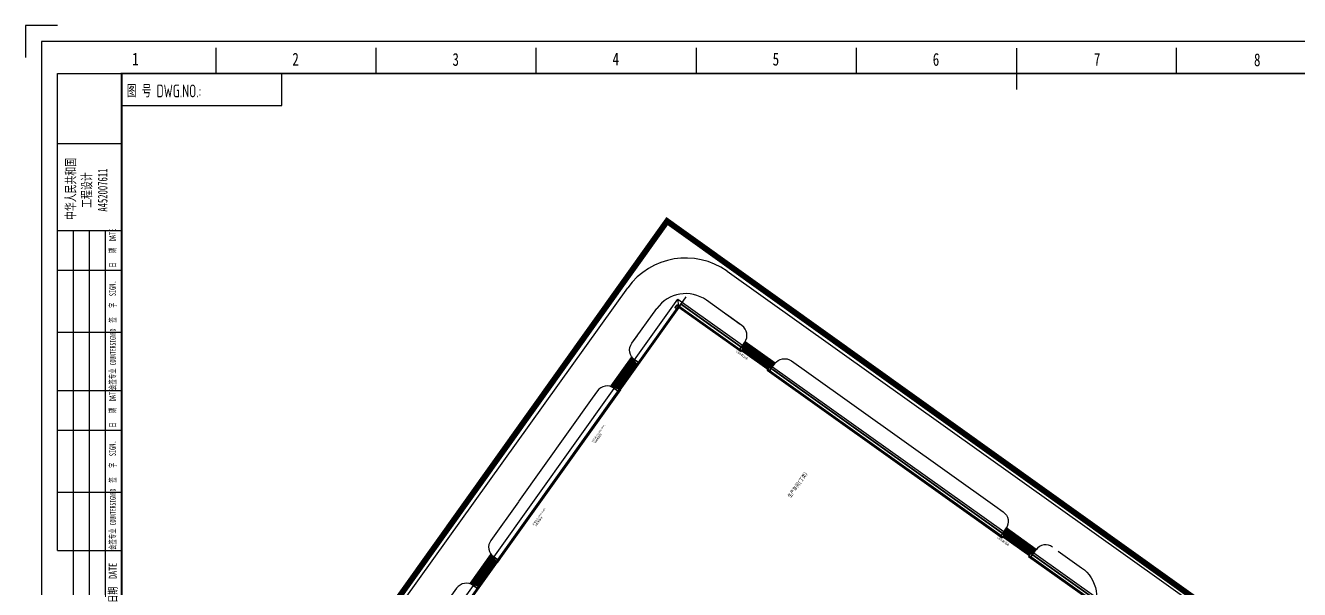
# Model space of a CAD drawing. Header units: inches. Extents: x 586089 to 586414, y 3136162 to 3136934.
# Drawn here: x 586088.8 to 586303.3, y 3136838.9 to 3136933.9 of the extents above; entities that cross this region are included whole.
import ezdxf

# ---------------------------------------------------------------- set-up
doc = ezdxf.new("R2010")
doc.units = ezdxf.units.IN
doc.header["$MEASUREMENT"] = 0
doc.linetypes.add('DASHDOT2', pattern=[0.5, 0.25, -0.125, 0, -0.125])
doc.linetypes.add('DOTE', pattern=[2.42, 2, -0.2, 0.02, -0.2])
for name, color, linetype in [('001-墙体', 30, 'Continuous'), ('001-文字', 11, 'Continuous'), ('00工业用地边界', 7, 'Continuous'), ('DOTE', 1, 'DOTE'), ('PUB_TEXT', 7, 'Continuous'), ('STAIR', 2, 'Continuous'), ('WINDOW', 4, 'Continuous'), ('WINDOW_TEXT', 7, 'Continuous'), ('墙线', 2, 'Continuous'), ('电气文字', 7, 'Continuous')]:
    doc.layers.add(name, color=color, linetype=linetype)
doc.styles.add('_TCH_WINDOW', font='SIMPLEX', dxfattribs={"height": 3.5, "bigfont": 'GBCBIG'})
doc.styles.get("Standard").update_dxf_attribs({"font": ''})
doc.styles.add('图框字体', font='simhei.ttf')
doc.styles.add('宋体', font='')
doc.styles.add('电气', font='gbenor.shx', dxfattribs={"bigfont": 'gbcbig.shx'})
doc.styles.get('Standard').set_extended_font_data('SimSun')
doc.styles.get('宋体').set_extended_font_data('SimSun')

# ---------------------------------------------------------------- blocks, each defined once
blk = doc.blocks.new('会签栏')
at = {"color": 0}
for p, q in [((-20.02, -149.07), (-20.02, 0)), ((-20.02, 0), (0, 0)), ((0, -221.07), (0, 0)), ((-20.02, -21.88), (0, -21.88)), ((-20.02, -49.09), (0, -49.09)), ((-15.02, -221.07), (-15.02, -49.09)), ((-10.01, -221.07), (-10.01, -49.09)), ((-5.01, -221.07), (-5.01, -49.09)), ((-20.02, -61.41), (0, -61.41)), ((-20.02, -80.86), (0, -80.86)), ((-20.02, -99.08), (0, -99.08)), ((-20.02, -111.4), (0, -111.4)), ((-20.02, -130.84), (0, -130.84)), ((-20.02, -149.07), (0, -149.07)), ((-15.02, -167.04), (0, -167.04)), ((-15.02, -185.07), (0, -185.07)), ((-15.02, -203.04), (0, -203.04)), ((0, -221.07), (-15.02, -221.07))]:
    blk.add_line(p, q, dxfattribs=at)
at = {"attachment_point": 1, "rotation": 90, "style": '图框字体'}
for s, insert, char_height, width in [('{\\fFangSong|b0|i0|c134|p49;\\W2.8371; \\W0.66;中华人民共和国\\P{\\W3.37845; }  工程设计\\P{\\W1.47314; }    A452007611}', (-17.41, -51.56), 3, 31.7979), ('{\\fFangSong|b0|i0|c134|p49;\\W0.6;日   期  DATE}', (-3.8, -60.69), 2, 13.4573), ('{\\fFangSong|b0|i0|c134|p49;\\W0.6;签   字  SIGN.}', (-3.8, -77.83), 2, 13.4573), ('{\\fFangSong|b0|i0|c134|p49;\\W0.6;会签专业 \\H0.9x;COUNTERSIGNED}', (-3.8, -98.86), 2, 18.2246), ('{\\fFangSong|b0|i0|c134|p49;\\W0.6;日   期  DATE}', (-3.8, -110.68), 2, 13.4573), ('{\\fFangSong|b0|i0|c134|p49;\\W0.6;签   字  SIGN.}', (-3.8, -127.82), 2, 13.4573), ('{\\fFangSong|b0|i0|c134|p49;\\W0.6;会签专业 \\H0.9x;COUNTERSIGNED}', (-3.8, -148.85), 2, 18.2246), ('{\\fFangSong|b0|i0|c134|p49;\\W0.7;日期  DATE}', (-3.98, -165.29), 2.5, 16.8773), ('{\\fFangSong|b0|i0|c134|p49;\\W0.7;签字  SIGN}', (-3.98, -183.32), 2.5, 16.8773), ('{\\fFangSong|b0|i0|c134|p49;\\W0.7;姓名  NAME}', (-3.98, -201.29), 2.5, 16.8773), ('{\\fFangSong|b0|i0|c134|p49;\\W0.7;项目负责人}', (-13.99, -219.32), 2.5, 16.8773), ('{\\fFangSong|b0|i0|c134|p49;\\W0.7;专业负责人}', (-8.98, -219.32), 2.5, 16.8773), ('{\\fFangSong|b0|i0|c134|p49;\\W0.7;职责  DUTY}', (-3.98, -219.32), 2.5, 16.8773)]:
    blk.add_mtext(s, dxfattribs=dict(at, insert=insert, char_height=char_height, width=width))
blk = doc.blocks.new('图号栏')
at = {"color": 0}
blk.add_lwpolyline([(0, -10), (50, -10), (50, 0), (0, 0)], close=True, dxfattribs=at)
at = {"layer": '电气文字', "style": '电气', "width": 0.75}
blk.add_text('图 号 DWG.NO.: ', height=4, dxfattribs=at).set_placement((1.69, -7.45))
blk = doc.blocks.new('A2-H')
at = {"color": 0}
for p, q in [((54.5, 410), (54.5, 418)), ((104.5, 410), (104.5, 418)), ((154.5, 410), (154.5, 418)), ((204.5, 410), (204.5, 418)), ((254.5, 410), (254.5, 418)), ((354.5, 410), (354.5, 418))]:
    blk.add_line(p, q, dxfattribs=at)
blk.add_lwpolyline([(5, 425), (-5, 425), (-5, 415)], dxfattribs=at)
blk.add_lwpolyline([(0, 0), (594, 0), (594, 420), (0, 420)], close=True, dxfattribs=at)
at = {"color": 0, "const_width": 0.4}
blk.add_lwpolyline([(304.5, 405), (304.5, 418)], dxfattribs=at)
at = {"color": 0, "const_width": 0.6}
blk.add_lwpolyline([(25, 10), (584, 10), (584, 410), (25, 410)], close=True, dxfattribs=at)
at = {"color": 0}
for name in ['会签栏', '图号栏']:
    blk.add_blockref(name, (25, 410), dxfattribs=at)
at = {"style": '图框字体', "width": 0.75}
for s, p in [('1', (28.32, 412.51)), ('2', (78.32, 412.47)), ('3', (128.32, 412.4)), ('4', (178.32, 412.51)), ('5', (228.32, 412.49)), ('6', (278.32, 412.42)), ('7', (328.64, 412.42)), ('8', (378.64, 412.29))]:
    blk.add_text(s, height=4, dxfattribs=at).set_placement(p)
blk = doc.blocks.new('dsgdg')
at = {"layer": 'STAIR'}
for points in [[(230968, 24953), (230968, 24903), (231108, 24903), (231108, 24953)], [(231668, 24953), (231668, 24903), (231528, 24903), (231528, 24953)]]:
    blk.add_lwpolyline(points, dxfattribs=at)
for points in [[(231618, 24903), (231618, 24653, -0.4142136), (231568, 24603), (231068, 24603, -0.4142136), (231018, 24653), (231018, 24903)], [(231618, 24903), (231618, 24653, -0.4142136), (231568, 24603), (231068, 24603, -0.4142136), (231018, 24653), (231018, 24903)], [(231578, 24903), (231578, 24653, -0.4142136), (231568, 24643), (231068, 24643, -0.4142136), (231058, 24653), (231058, 24903)]]:
    blk.add_lwpolyline(points, format="xyb", dxfattribs=at)

msp = doc.modelspace()

# ---------------------------------------------------------------- linework, layer by layer
at = {"color": 1, "linetype": 'DASHDOT2', "ltscale": 30, "const_width": 1, "flags": 128}
msp.add_lwpolyline([(586144.37, 3136827.34), (586196.82, 3136900.91), (586307.08, 3136822), (586267.59, 3136739.61)], close=True, dxfattribs=at)
at = {"color": 1, "ltscale": 30, "flags": 128}
msp.add_lwpolyline([(586144.37, 3136827.34), (586196.82, 3136900.91), (586307.08, 3136822), (586267.59, 3136739.61)], close=True, dxfattribs=at)
at = {"color": 5, "linetype": 'DASHDOT2', "ltscale": 30, "const_width": 0.3, "flags": 128}
msp.add_lwpolyline([(586158.32, 3136829.68), (586199.15, 3136886.94), (586282.15, 3136827.76), (586251.24, 3136763.43)], close=True, dxfattribs=at)
at = {"layer": '001-墙体', "color": 251}
msp.add_line((586198.82, 3136886.66), (586198.63, 3136887.77), dxfattribs=at)
at = {"layer": '001-墙体'}
for p, q in [((586209.4, 3136879.11), (586209.29, 3136878.95)), ((586191.76, 3136876.76), (586191.93, 3136876.65)), ((586188.8, 3136872.61), (586188.97, 3136872.5)), ((586253.37, 3136847.76), (586253.25, 3136847.6)), ((586168.08, 3136843.54), (586168.24, 3136843.43)), ((586165.12, 3136839.39), (586165.28, 3136839.28))]:
    msp.add_line(p, q, dxfattribs=at)
msp.add_lwpolyline([(586158.06, 3136829.5), (586198.82, 3136886.66), (586268.35, 3136837.08), (586227.6, 3136779.92)], close=True, dxfattribs=at)
for points in [[(586168.76, 3136822.11), (586158.34, 3136829.55), (586198.86, 3136886.38), (586209.29, 3136878.95)], [(586209.4, 3136879.11), (586209.29, 3136878.95)], [(586213.8, 3136875.97), (586213.68, 3136875.81)], [(586213.68, 3136875.81), (586253.25, 3136847.6)], [(586253.25, 3136847.6), (586213.68, 3136875.81)], [(586253.25, 3136847.6), (586213.68, 3136875.81)], [(586188.97, 3136872.5), (586168.24, 3136843.43)], [(586253.37, 3136847.76), (586253.25, 3136847.6)], [(586168.59, 3136843.92), (586168.24, 3136843.43)], [(586257.77, 3136844.62), (586257.65, 3136844.46)], [(586257.65, 3136844.46), (586268.07, 3136837.03), (586261.14, 3136827.3)]]:
    msp.add_lwpolyline(points, dxfattribs=at)
at = {"layer": '001-墙体', "color": 251}
for points in [[(586191.34, 3136877.55), (586198.63, 3136887.77), (586209.53, 3136880)], [(586214.59, 3136876.39), (586253.49, 3136848.65)], [(586167.66, 3136844.33), (586187.92, 3136872.75)], [(586258.56, 3136845.04), (586269.47, 3136837.26), (586262.18, 3136827.05)], [(586167.84, 3136821.54), (586156.95, 3136829.31), (586164.23, 3136839.53)]]:
    msp.add_lwpolyline(points, dxfattribs=at)
at = {"layer": '00工业用地边界', "ltscale": 2}
for p, q in [((586152.76, 3136837.36), (586190.2, 3136889.68)), ((586258.01, 3136844.27), (586258.78, 3136845.36))]:
    msp.add_line(p, q, dxfattribs=at)
at = {"layer": '00工业用地边界', "ltscale": 2, "flags": 128}
msp.add_lwpolyline([(586206.93, 3136892.47), (586305.08, 3136822.48, 0.464746), (586313.97, 3136824.75), (586324.09, 3136845.71), (586343.14, 3136885.37), (586351.43, 3136902.69)], format="xyb", dxfattribs=at)
at = {"layer": '00工业用地边界', "ltscale": 2}
for points in [[(586190.89, 3136880.34), (586195.08, 3136886.19)], [(586209.12, 3136883.53), (586203.44, 3136887.58)], [(586220.68, 3136875.3), (586251.99, 3136852.97)], [(586184.21, 3136871.09), (586171.83, 3136853.69)]]:
    msp.add_lwpolyline(points, dxfattribs=at)
for points in [[(586209.12, 3136879.43), (586209.9, 3136880.53, 0.414214), (586209.43, 3136883.31), (586206.82, 3136885.18)], [(586192.08, 3136877.03), (586191.36, 3136877.55, -0.414214), (586190.89, 3136880.34), (586191.82, 3136881.63)], [(586214.18, 3136875.82), (586214.96, 3136876.91, -0.414214), (586217.75, 3136877.38), (586220.68, 3136875.3)], [(586188.61, 3136872.26), (586187.88, 3136872.78, 0.414214), (586185.09, 3136872.32), (586184.21, 3136871.09)], [(586171.79, 3136853.62), (586167.16, 3136847.15, 0.414214), (586167.62, 3136844.36), (586168.39, 3136843.81)], [(586251.99, 3136852.97), (586253.4, 3136851.96, -0.414214), (586253.86, 3136849.17), (586253.09, 3136848.08)], [(586262.65, 3136845.36), (586266.6, 3136842.55, -0.414214), (586268.01, 3136834.18), (586263.09, 3136827.28)], [(586164.97, 3136839.01), (586164.19, 3136839.56, 0.414214), (586161.4, 3136839.1), (586157.45, 3136833.59)]]:
    msp.add_lwpolyline(points, format="xyb", dxfattribs=at)
for centre, radius, end in [((586199.96, 3136882.7), 12, 144.4126), ((586199.96, 3136882.7), 6, 144.4126), ((586260.56, 3136844.4), 2, 144.5098)]:
    msp.add_arc(centre, radius, 54.5098, end, dxfattribs=at)
at = {"layer": 'DOTE'}
msp.add_line((586200, 3136888.15), (586157.04, 3136827.89), dxfattribs=at)
at = {"layer": 'STAIR', "color": 252}
for p, q in [((586214.01, 3136876.17), (586209.49, 3136879.39)), ((586214.14, 3136876.27), (586209.55, 3136879.55)), ((586214.27, 3136876.38), (586209.61, 3136879.7)), ((586214.4, 3136876.48), (586209.66, 3136879.85)), ((586214.52, 3136876.59), (586209.72, 3136880.01)), ((586214.66, 3136876.7), (586209.79, 3136880.17)), ((586214.78, 3136876.79), (586209.84, 3136880.31)), ((586214.91, 3136876.9), (586209.9, 3136880.47)), ((586190.84, 3136877.87), (586187.46, 3136873.12)), ((586190.95, 3136877.74), (586187.61, 3136873.06)), ((586191.04, 3136877.63), (586187.75, 3136873.01)), ((586191.15, 3136877.49), (586187.92, 3136872.95)), ((586191.26, 3136877.36), (586188.07, 3136872.89)), ((586191.36, 3136877.23), (586188.22, 3136872.83)), ((586213.88, 3136876.07), (586209.44, 3136879.24)), ((586191.46, 3136877.1), (586188.38, 3136872.78)), ((586191.57, 3136876.98), (586188.53, 3136872.72)), ((586191.67, 3136876.85), (586188.69, 3136872.66)), ((586257.85, 3136844.72), (586253.4, 3136847.89)), ((586257.98, 3136844.82), (586253.46, 3136848.04)), ((586258.11, 3136844.92), (586253.52, 3136848.2)), ((586258.23, 3136845.03), (586253.58, 3136848.35)), ((586258.36, 3136845.13), (586253.63, 3136848.5)), ((586258.49, 3136845.23), (586253.69, 3136848.66)), ((586258.63, 3136845.35), (586253.75, 3136848.82)), ((586258.75, 3136845.44), (586253.81, 3136848.96)), ((586258.87, 3136845.55), (586253.86, 3136849.12)), ((586167.16, 3136844.65), (586163.77, 3136839.9)), ((586167.26, 3136844.52), (586163.92, 3136839.84)), ((586167.35, 3136844.41), (586164.06, 3136839.79)), ((586167.47, 3136844.27), (586164.23, 3136839.73)), ((586167.57, 3136844.14), (586164.38, 3136839.67)), ((586167.67, 3136844.01), (586164.54, 3136839.61)), ((586167.78, 3136843.88), (586164.69, 3136839.56)), ((586167.88, 3136843.76), (586164.85, 3136839.5)), ((586167.98, 3136843.63), (586165, 3136839.44))]:
    msp.add_line(p, q, dxfattribs=at)
at = {"layer": 'WINDOW', "extrusion": (0, 0, -1)}
for p, q in [((586209.68, 3136878.91), (586210.19, 3136879.63)), ((586209.72, 3136878.89), (586210.22, 3136879.6)), ((586188.91, 3136872.77), (586188.2, 3136873.27)), ((586188.94, 3136872.8), (586188.22, 3136873.31)), ((586253.65, 3136847.56), (586254.16, 3136848.28)), ((586253.68, 3136847.54), (586254.19, 3136848.25)), ((586165.23, 3136839.55), (586164.51, 3136840.05)), ((586165.25, 3136839.58), (586164.54, 3136840.09))]:
    msp.add_line(p, q, dxfattribs=at)
for centre, start, end in [((-586209.7, 3136878.9), 126.9595, 215.4902), ((-586188.93, 3136872.78), 36.9595, 125.4902), ((-586253.66, 3136847.55), 126.9595, 215.4902), ((-586165.24, 3136839.56), 36.9595, 125.4902)]:
    msp.add_arc(centre, 0.878, start, end, dxfattribs=at)
at = {"layer": '墙线', "ltscale": 100}
for p, q in [((586209.06, 3136879.35), (586214.29, 3136875.63)), ((586209.94, 3136880.59), (586209.4, 3136879.11)), ((586188.57, 3136872.29), (586192.3, 3136877.51)), ((586190.76, 3136877.97), (586191.75, 3136876.75)), ((586215, 3136876.97), (586213.78, 3136875.99)), ((586187.34, 3136873.16), (586188.8, 3136872.61)), ((586253.03, 3136848), (586258.26, 3136844.28)), ((586253.91, 3136849.24), (586253.37, 3136847.76)), ((586258.97, 3136845.62), (586257.75, 3136844.64)), ((586164.88, 3136839.07), (586168.61, 3136844.29)), ((586167.08, 3136844.75), (586168.07, 3136843.53)), ((586163.65, 3136839.94), (586165.12, 3136839.39))]:
    msp.add_line(p, q, dxfattribs=at)
for points in [[(586214.13, 3136875.74), (586215, 3136876.97), (586209.94, 3136880.59), (586209.06, 3136879.35)], [(586192, 3136877.09), (586190.76, 3136877.97), (586187.34, 3136873.16), (586188.57, 3136872.29)], [(586258.09, 3136844.39), (586258.97, 3136845.62), (586253.91, 3136849.24), (586253.03, 3136848)], [(586168.31, 3136843.87), (586167.08, 3136844.75), (586163.65, 3136839.94), (586164.88, 3136839.07)]]:
    msp.add_lwpolyline(points, dxfattribs=at)

# ---------------------------------------------------------------- block references
at = {"color": 0, "xscale": 0.5389999999999999, "yscale": 0.5389999999999999, "zscale": 0.5389999999999999}
msp.add_blockref('A2-H', (586091.52, 3136704.78), dxfattribs=at)
at = {"xscale": 0.001, "yscale": 0.001, "zscale": 0.001, "rotation": 234.509830204752}
msp.add_blockref('dsgdg', (586312.59, 3137089.2), dxfattribs=at)

# ---------------------------------------------------------------- texts
at = {"layer": '001-文字', "style": '宋体', "width": 0.8}
msp.add_text('生产车间(丁类）', height=0.638, rotation=54.5098, dxfattribs=at).set_placement((586217.59, 3136854.27))
at = {"layer": 'PUB_TEXT', "color": 1}
for s, height, p in [('开窗大小1000x1000,', 0.2701, (586184.35, 3136863.66)), ('消防救援窗', 0.27, (586184.76, 3136863.48)), ('开窗大小1000x1000,', 0.2701, (586174.36, 3136849.65)), ('消防救援窗', 0.27, (586174.78, 3136849.47))]:
    msp.add_text(s, height=height, rotation=54.5098, dxfattribs=at).set_placement(p)
at = {"layer": 'WINDOW_TEXT', "style": '_TCH_WINDOW'}
for p in [(586210.52, 3136877.85), (586254.49, 3136846.5)]:
    msp.add_text('卷帘门套平开门', height=0.338, rotation=144.5098, dxfattribs=at).set_placement(p)

doc.saveas('drawing.dxf')
